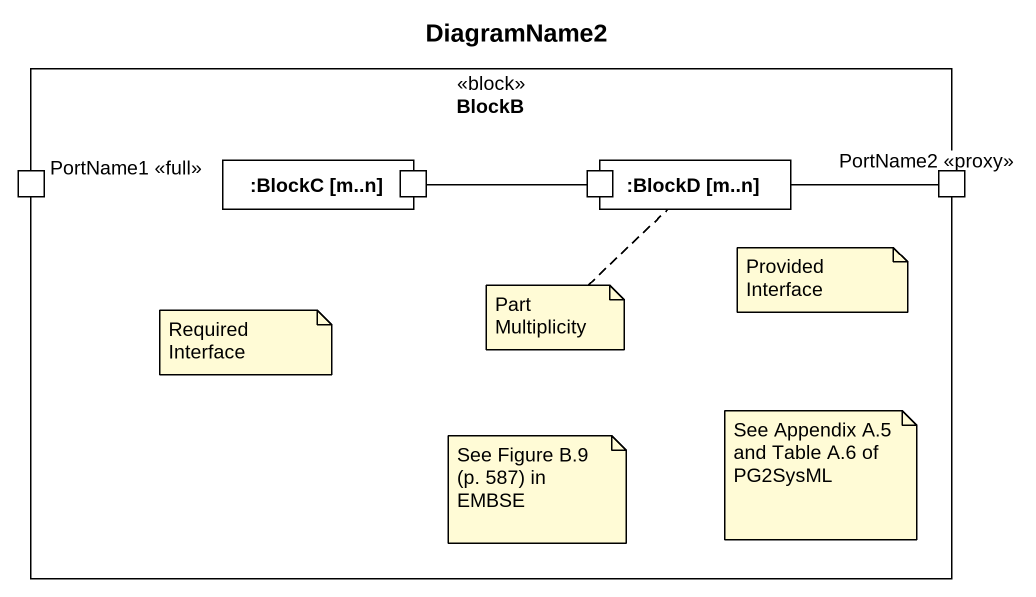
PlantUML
@startuml
title DiagramName2
rectangle BlockB <<block>> {
  port "PortName1 <<full>>" as PortName1_full #FFFFFF
  rectangle ":BlockC [m..n]" as BlockC_m_n #FFFFFF {
    port " " as port1 #FFFFFF
  }
  rectangle ":BlockD [m..n]" as BlockD_m_n #FFFFFF {
    port " " as port2 #FFFFFF
  }
  port "PortName2 <<proxy>>" as PortName2_proxy #FFFFFF
}
port2 -left- port1
PortName2_proxy -left- BlockD_m_n
note as N1
  Provided Interface
end note
note as N2
  Required Interface
end note
note bottom of BlockD_m_n : Part Multiplicity
note as N4
  See Appendix A.5 and Table A.6 of PG2SysML
end note
note as N5
  See Figure B.9 (p. 587) in EMBSE
end note
@enduml
